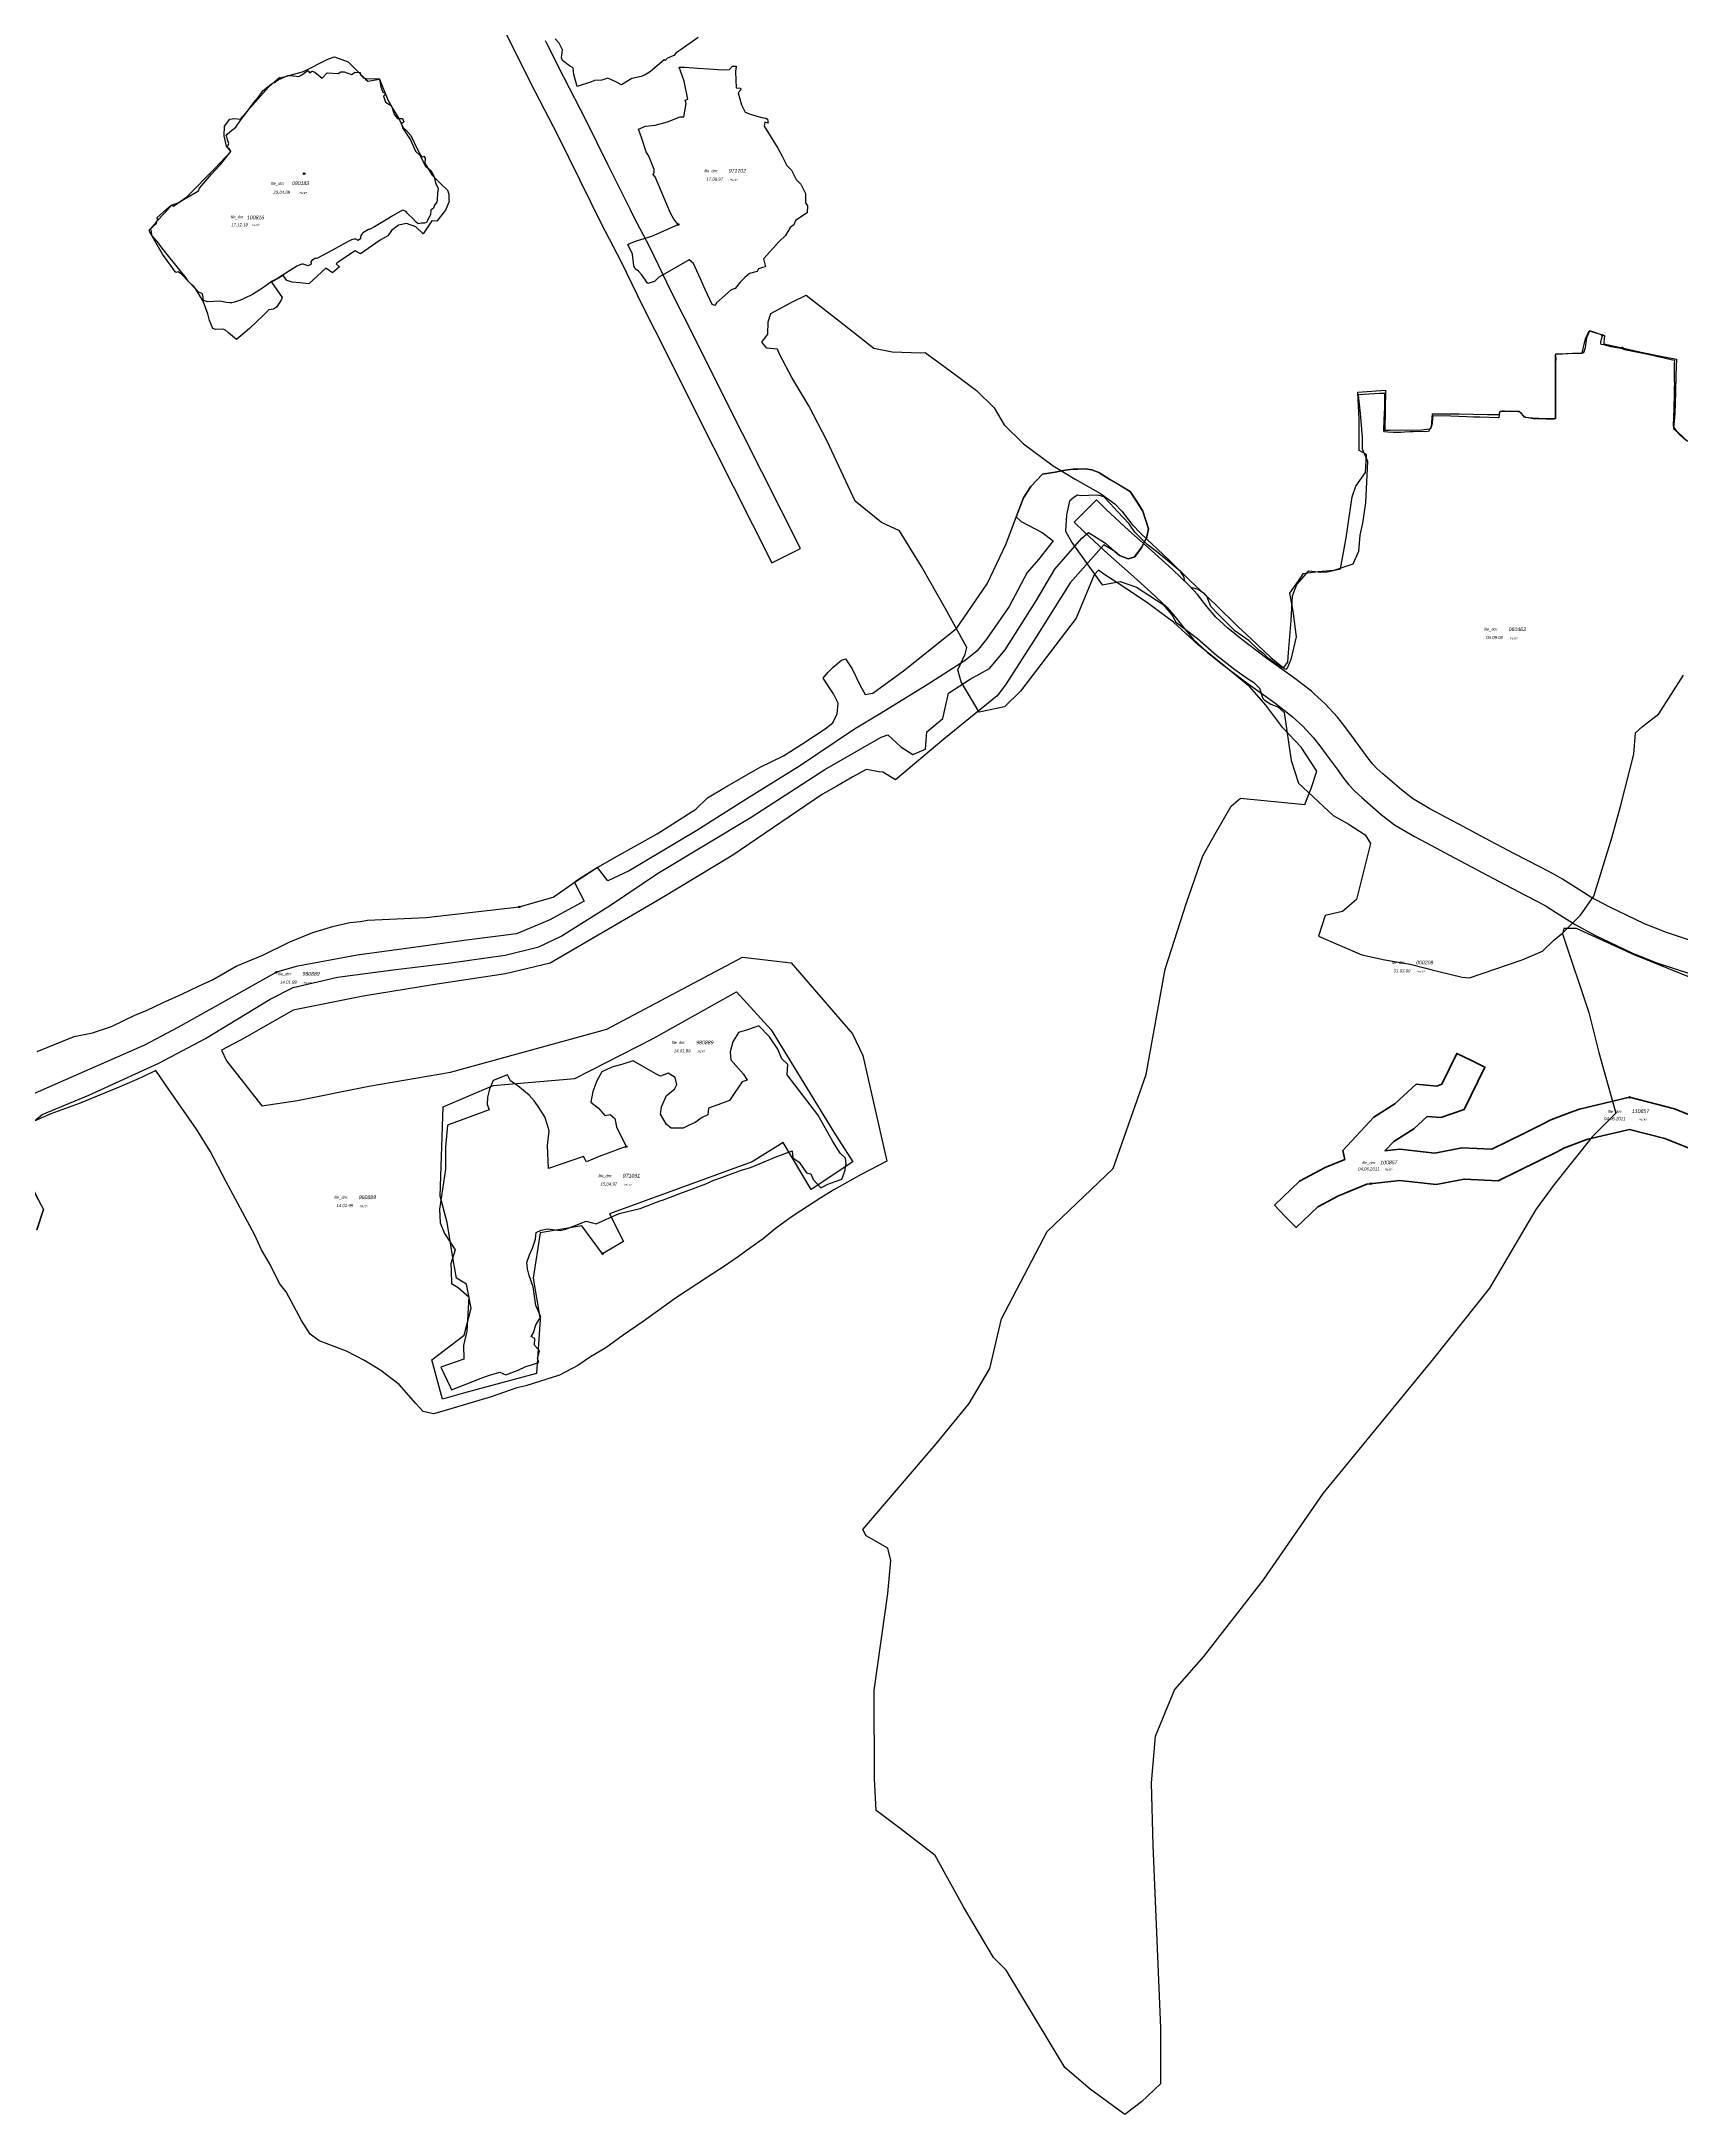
# Model space of a CAD drawing. Header units: metres. Extents: x 116000 to 284092, y 365136 to 804542.
# Drawn here: x 196297 to 201563, y 702776 to 709433 of the extents above; entities that cross this region are included whole.
import ezdxf
from ezdxf.enums import TextEntityAlignment as Align

# ---------------------------------------------------------------- set-up
doc = ezdxf.new("R2010")
doc.units = ezdxf.units.M
doc.header["$LTSCALE"] = 0.075
for name, color, linetype in [('000208', 21, 'Continuous'), ('060463', 6, 'Continuous'), ('090183', 140, 'Continuous'), ('090626', 140, 'Continuous'), ('10', 7, 'Continuous'), ('100685', 62, 'Continuous'), ('100816', 62, 'Continuous'), ('100857', 71, 'Continuous'), ('4', 7, 'Continuous'), ('7', 7, 'Continuous'), ('971081', 5, 'Continuous'), ('971702', 5, 'Continuous'), ('980889', 2, 'Continuous')]:
    doc.layers.add(name, color=color, linetype=linetype)
doc.styles.add('HEBTXT', font='HEBTXT.shx')

# ---------------------------------------------------------------- blocks, each defined once
blk = doc.blocks.new('DM_AREA')
at = {"layer": '10'}
blk.add_circle((0, 0), 2.5, dxfattribs=at)
at = {"layer": '4', "style": 'HEBTXT', "oblique": 10}
blk.add_attdef('DATE', text='', height=10, dxfattribs=at).set_placement((9.9, 86.8), align=Align.RIGHT)
at = {"layer": '4', "style": 'HEBTXT', "oblique": 10, "flags": 8}
blk.add_attdef('DATAtxt', text='', height=6, dxfattribs=at).set_placement((41.8, 89.2), align=Align.MIDDLE)
at = {"layer": '7', "style": 'HEBTXT', "oblique": 10, "flags": 8}
blk.add_attdef('file_txt', text='', height=9, dxfattribs=at).set_placement((-28.4, 117.1), align=Align.MIDDLE)
at = {"layer": '7', "style": 'HEBTXT', "oblique": 10}
blk.add_attdef('FILE_DM', (28.1, 112.6), '', height=12, dxfattribs=at)

msp = doc.modelspace()

# ---------------------------------------------------------------- linework, layer by layer
at = {"layer": '000208', "color": 21, "linetype": 'Continuous', "flags": 128}
msp.add_lwpolyline([(201638.7, 706408.4), (201410.4, 706499.6), (201225.7, 706584.4), (201184.4, 706584.4), (201180, 706567), (201264.8, 706315), (201297.4, 706186.8), (201351.7, 705991.3), (201275.7, 705915.3), (201153.9, 705763.2), (201095.2, 705681.9), (200945.9, 705429.6), (200765.7, 705204.2), (200411.4, 704770.9), (200219.3, 704493.8), (200027.7, 704246.8), (199934.8, 704141.4), (199872.7, 703990.8), (199859.5, 703841.5), (199864.8, 703640.7), (199889.8, 703054.4), (199889.8, 702874.7), (199828.9, 702817.4), (199774.7, 702776.4), (199663.7, 702858.3), (199583, 702927), (199394, 703240.1), (199354, 703280.6), (199257.5, 703443.1), (199166.3, 703608.2), (199053.9, 703695.4), (198976.9, 703753.1), (198971.6, 703854.8), (198970.7, 704137.6), (199013.8, 704449.2), (199023.8, 704555.2), (199013.8, 704595), (198944.2, 704634.8), (198934.2, 704654.7), (199169.7, 704929.8), (199275.9, 705059.1), (199342.2, 705171.8), (199378.7, 705330.9), (199525.7, 705611.6), (199738, 705813.8), (199844.2, 706115.5), (199904.3, 706454.6), (199972.9, 706667.1), (200026, 706817.9), (200063.8, 706886.4), (200116.9, 706977.2), (200146.1, 707002.9), (200353.5, 706982.4), (200374.1, 707037.2), (200391.2, 707090.3), (200341.5, 707167.4), (200283, 707228.5), (200228.1, 707302.2), (200176.7, 707360.5), (200099.5, 707423.9), (200010.4, 707495.8), (199931.5, 707567.8), (199849.2, 707629.5), (199770.4, 707682), (199707.7, 707722.4), (199690.3, 707735.6), (199676.3, 707720), (199619.3, 707581.4), (199440.2, 707346.3), (199388.8, 707296.4), (199307.1, 707279.1), (199249.3, 707376.4), (199239.4, 707415.2), (199262.5, 707465.5), (199267.4, 707487), (199197.9, 707613.7), (199122.8, 707746.5), (199051.8, 707861.2), (198994.1, 707888.4), (198909.4, 707956.7), (198819, 708149.2), (198760.7, 708263.2), (198706.5, 708354), (198666.8, 708428.3), (198660, 708444.3), (198626.2, 708447.7), (198609.7, 708467.5), (198609.7, 708467.5), (198629.1, 708493.5), (198630, 708532.3), (198638.8, 708559.7), (198703.7, 708594.7), (198752.1, 708618.3), (198859.3, 708535), (198969.5, 708448.5), (199028.2, 708436.1), (199119.8, 708433.1), (199134.3, 708434.1), (199230.1, 708363.1), (199299.1, 708311.6), (199355.3, 708256.5), (199388.3, 708201.9), (199450.1, 708141.2), (199544.8, 708070.1), (199615.9, 708027.9), (199697.3, 707981.6), (199742.6, 707947.7), (199765.3, 707925), (199797.6, 707883.4), (199827.5, 707851.5), (199916.1, 707768.1), (199983, 707703.3), (200067.5, 707624), (200139.6, 707553), (200179.8, 707515.9), (200244, 707454.7), (200284.2, 707421.7), (200298.6, 707440.2), (200300.6, 707471.1), (200308.9, 707574.1), (200313, 707653.3), (200327.4, 707689.3), (200365.5, 707732.6), (200404.7, 707728.5), (200424.4, 707730), (200467.7, 707739.3), (200486.2, 707839.1), (200504.8, 707970.9), (200517.1, 708004.8), (200548.2, 708048.7), (200551.3, 708106.3), (200527.6, 708119.7), (200527.6, 708219.6), (200523.5, 708307.1), (200612, 708313.2), (200610, 708184.6), (200626.5, 708184.6), (200728.4, 708185.6), (200753.2, 708188.7), (200759.3, 708193.8), (200761.4, 708209.3), (200763.5, 708237.1), (200850, 708237.1), (200939.6, 708235), (200976.7, 708235), (200979.8, 708245.3), (201015.8, 708245.3), (201041.6, 708245.3), (201050.8, 708235), (201060.1, 708226.8), (201082.8, 708224.7), (201127.1, 708222.7), (201157.6, 708223.6), (201157.6, 708363.6), (201157.6, 708423.3), (201159.3, 708429.6), (201192, 708430.7), (201236.2, 708432.4), (201243.7, 708433), (201247.7, 708451.4), (201254, 708477.8), (201266.1, 708504.2), (201287.9, 708497.3), (201314.9, 708488.7), (201313.2, 708466.9), (201312.6, 708461.7), (201372.3, 708449.1), (201433.2, 708435.3), (201495.8, 708422.1), (201546.2, 708412.4), (201544.5, 708362.5), (201542.7, 708305.4), (201540.8, 708238), (201536.7, 708189.7), (201550.6, 708178.4), (201582.9, 708148.2)], dxfattribs=at)
at = {"layer": '060463', "color": 6, "flags": 128}
msp.add_lwpolyline([(201578.6, 708150.8), (201557.4, 708169.6), (201548.9, 708180.1), (201537.5, 708194), (201536.4, 708198.3), (201538.9, 708255.4), (201540, 708299.8), (201540.5, 708320.2), (201540.7, 708335), (201540.5, 708344.2), (201540, 708356.2), (201540, 708377), (201539.8, 708385.3), (201540.5, 708400.2), (201540.9, 708408.3), (201538.9, 708408.8), (201459.7, 708426.5), (201385, 708441.7), (201377.3, 708444.2), (201373, 708445.5), (201337, 708452.7), (201320.1, 708456.5), (201312.2, 708458.2), (201304.1, 708460.2), (201303.4, 708464.6), (201303.4, 708467.6), (201308.6, 708489.4), (201280.5, 708499), (201267.6, 708503.8), (201263.1, 708493.4), (201257.6, 708481), (201255.2, 708465.7), (201253.7, 708449.9), (201253.6, 708448.9), (201250.4, 708439.5), (201250, 708438.3), (201246.4, 708432.6), (201244.8, 708431.5), (201242.4, 708430.7), (201212.5, 708430.5), (201180.4, 708429.2), (201160.6, 708427.5), (201156.7, 708426.6), (201158.1, 708421.7), (201158.9, 708416.6), (201158, 708400.5), (201157.6, 708342.7), (201158, 708260), (201157.8, 708222.6), (201153.2, 708220.1), (201127, 708219.6), (201086.2, 708221.4), (201058.1, 708226.9), (201049.6, 708237.1), (201043.6, 708242.2), (201031.5, 708245.1), (200993.8, 708245.5), (200987.5, 708245.3), (200982.7, 708244.9), (200980.2, 708244.2), (200978.5, 708242.7), (200978.2, 708238.3), (200976.5, 708226.4), (200975.5, 708224.8), (200973.5, 708224.5), (200915, 708226.7), (200894.7, 708226.6), (200873.3, 708227.7), (200821.8, 708229.2), (200763.7, 708230.6), (200761.4, 708199.9), (200750, 708180.8), (200738.8, 708179.1), (200715.3, 708180), (200701.4, 708179.5), (200690.4, 708179.2), (200673, 708177.9), (200661.6, 708177), (200642.3, 708177.3), (200636.8, 708177.3), (200620.1, 708177.8), (200609.2, 708179.4), (200606.7, 708182.3), (200608.1, 708218.3), (200609.5, 708257.7), (200610.2, 708302.7), (200592.4, 708302.1), (200524.7, 708298), (200530.7, 708237.9), (200537.6, 708161.9), (200537.1, 708124.9), (200553.8, 708085.5), (200548, 707951.5), (200537.8, 707886.1), (200530.1, 707847.7), (200525.2, 707795.4), (200507.2, 707754), (200446.6, 707733.8), (200395.6, 707729.5), (200347, 707723.5), (200339.2, 707711.4), (200303.6, 707661.1), (200314.6, 707604.1), (200325.7, 707520.8), (200307.9, 707448.6), (200297.6, 707422.3), (200292.1, 707416.1), (200263.1, 707432.3), (200237, 707451.4), (200221, 707466.5), (200206.1, 707477.1), (200174.6, 707508), (200128.1, 707540), (200076.3, 707593.2), (200050.8, 707618.6), (200038.7, 707651.9), (200031.5, 707659.3), (200010.6, 707673.4), (199988.1, 707679.7), (199968.2, 707700.4), (199965.3, 707710.3), (199962.3, 707718.1), (199953.5, 707730.4), (199939.7, 707742.2), (199906.5, 707770.1), (199877, 707794.8), (199846.6, 707818.1), (199826.3, 707837.7), (199807.7, 707857.4), (199788.8, 707884), (199751.2, 707923.3), (199728.1, 707949.7), (199707.6, 707971.1), (199689.4, 707975.7), (199658.9, 707974.9), (199634.4, 707973.6), (199623.4, 707976.2), (199612.8, 707969.4), (199597.1, 707957.2), (199587.8, 707913.3), (199584.6, 707860.1), (199604.7, 707824.1), (199662.2, 707744.9), (199702.7, 707687.8), (199760.3, 707699.3), (199813.1, 707681.1), (199898.4, 707625.5), (199929.8, 707587.8), (199937.9, 707569.6), (200008.9, 707515.7), (200069.3, 707462.2), (200128.9, 707415.8), (200168.8, 707387.6), (200188, 707375.2), (200208.1, 707356.1), (200218.1, 707323.2), (200223.3, 707317.7), (200243.5, 707305.1), (200266.8, 707296.2), (200286.9, 707277.8), (200309, 707124.3), (200332.4, 707051.8), (200444.3, 706947.3), (200492.7, 706920.3), (200546.7, 706885.4), (200563.8, 706857.3), (200519.2, 706678.3), (200474, 706638.9), (200418.2, 706626.9), (200397.4, 706560.2), (200536.4, 706500), (200610.5, 706483.6), (200691.5, 706470.2), (200783, 706446.3), (200858.7, 706428.6), (200882.2, 706425.8), (201050.6, 706483.7), (201116.6, 706511.8), (201151.1, 706545.6), (201181.4, 706570.4), (201181.4, 706570.4), (201238.6, 706627.1), (201280.5, 706688.4), (201339.1, 706875.4), (201367, 706975.9), (201409.9, 707144.5), (201415, 707213.2), (201437.1, 707233.3), (201489.9, 707273.6), (201568.6, 707398.2)], dxfattribs=at)
at = {"layer": '090183', "color": 140, "elevation": 60, "flags": 128}
msp.add_lwpolyline([(198405, 709445.1), (198347.1, 709405.2), (198341.5, 709401), (198333.2, 709395.1), (198326.7, 709387.8), (198307.4, 709379.2), (198299.3, 709372.1), (198296.3, 709373.7), (198252.3, 709335.9), (198234.8, 709325.7), (198221.9, 709320.8), (198192.1, 709314.1), (198173.4, 709302.6), (198159.5, 709293.7), (198141.5, 709303), (198115.2, 709314.5), (198096.3, 709308.8), (198072.8, 709307.5), (198063.3, 709303.3), (198016.9, 709288.1), (198005.9, 709326.9), (198004.4, 709348.1), (197992.3, 709354.8), (197970.2, 709371.8), (197966.6, 709380.4), (197969.3, 709405.9), (197958.8, 709427.2), (197946.5, 709441.5)], dxfattribs=at)
at = {"layer": '090183', "color": 140, "elevation": 57.6, "flags": 128}
msp.add_lwpolyline([(196647, 708830.4), (196666.5, 708852.6), (196670.6, 708862.1), (196667.6, 708867), (196699.3, 708895.5), (196714.8, 708906.7), (196738, 708915.6), (196752.9, 708925.9), (196801.2, 708952.9), (196804.5, 708961.9), (196842.9, 709006.2), (196855.4, 709021), (196871.5, 709037.5), (196904.7, 709079.3), (196904.5, 709080.5), (196900.4, 709087.5), (196894.7, 709092.8), (196894.2, 709094.6), (196898.7, 709105.7), (196894.7, 709116.7), (196893.3, 709123.8), (196890.4, 709130), (196893, 709134.8), (196901.2, 709142.2), (196920.5, 709157.7), (196936.6, 709181.3), (196951.6, 709200.7), (196978.9, 709236.8), (196993, 709252.7), (197008.4, 709275.1), (197039.1, 709298.9), (197045.5, 709301.3), (197056.4, 709309.9), (197087.4, 709324), (197091.5, 709323.1), (197104.8, 709322.6), (197123.6, 709320.6), (197133.1, 709325.4), (197152, 709339.6), (197153.9, 709337.4), (197157.5, 709331.6), (197166.2, 709337.7), (197174.2, 709334.3), (197198.2, 709315), (197213.9, 709331.7), (197249.9, 709329.7), (197258.2, 709335.5), (197269, 709335), (197292, 709326.9), (197304.3, 709333.8), (197319.6, 709333.3), (197320.7, 709326.1), (197330.4, 709316.4), (197342.3, 709312.7), (197379.1, 709313.8), (197382.4, 709310.1), (197383.8, 709305.7), (197385.6, 709292.7), (197386.4, 709287.3), (197393, 709269.5), (197400.5, 709267.1), (197401.7, 709263.7), (197394.7, 709256.8), (197401.2, 709237.6), (197419.9, 709227.6), (197422.8, 709219.6), (197429.1, 709198.1), (197439.8, 709185), (197455.9, 709185.7), (197460.8, 709174.7), (197452.9, 709168.5), (197455.8, 709155.1), (197481.3, 709116.9), (197498.2, 709080.4), (197512.7, 709066.4), (197528.9, 709033.6), (197546.5, 709018), (197556.3, 709001.3), (197561.6, 708979), (197570.8, 708960.5), (197568.7, 708945.8), (197567, 708924.1), (197566.3, 708916.8), (197558.9, 708906.9), (197555.8, 708897.4), (197547.5, 708891.1), (197545.7, 708875.9), (197536.7, 708858.8), (197535.1, 708854.9), (197532.2, 708851.7), (197526.9, 708849.2), (197517.1, 708849.5), (197506.6, 708847.2), (197500.3, 708852.7), (197487.3, 708866.1), (197477.5, 708874.6), (197472.5, 708879.9), (197468.2, 708887.2), (197456.2, 708890.8), (197420.7, 708870.7), (197409, 708863), (197382.4, 708847.3), (197365.7, 708838.1), (197349.9, 708828.6), (197347, 708829.3), (197331, 708819.7), (197328.6, 708817.9), (197325.3, 708814.4), (197322.7, 708809.6), (197321.2, 708804), (197321, 708799.5), (197313, 708793.5), (197309.1, 708796.7), (197306.3, 708797.9), (197299.7, 708798.5), (197299.7, 708798.5), (197292.5, 708795.5), (197282.1, 708790.4), (197260.5, 708778.5), (197231.7, 708763.1), (197180.9, 708735.5), (197176.7, 708736.7), (197164.5, 708729.6), (197162, 708725.1), (197162.5, 708717.8), (197152.7, 708712), (197146.9, 708714.7), (197136.9, 708717.6), (197136.9, 708717.6), (197133.1, 708717.6), (197126.6, 708715.8), (197116.8, 708711.1), (197058.4, 708674.1), (197037.6, 708663.3), (197014.1, 708646.4), (196998, 708635.8), (196974.7, 708620.5), (196949.4, 708608.8), (196935.8, 708601.8), (196926.2, 708598.5), (196916.7, 708595.5), (196908.1, 708593.7), (196905.7, 708593.3), (196901.3, 708593.3), (196891.1, 708595.1), (196869.9, 708598.8), (196828.8, 708596.7), (196815.7, 708602.6), (196816.5, 708611.5), (196814.3, 708622.8), (196800.1, 708628.6), (196786.5, 708645.5), (196768.1, 708663.3), (196758.6, 708678.4), (196745.7, 708692.6), (196684.5, 708769.5), (196675.7, 708781.3), (196673.8, 708784.4), (196654, 708807), (196651.2, 708811.3), (196650.2, 708823.4)], close=True, dxfattribs=at)
at = {"layer": '090626', "flags": 128}
for points in [[(197550.6, 709931.4), (197822.7, 709389.1), (197827.8, 709379.2), (197882.4, 709271), (197953.5, 709132.7), (198023.8, 708989.9), (198095.2, 708846.7), (198107, 708823.4), (198157.8, 708725.6), (198226.6, 708584.2), (198303.3, 708431.6), (198367.9, 708302.9), (198455.9, 708128.2), (198641.8, 707758.4), (198733.7, 707804.6), (198547.8, 708174.4), (198459.9, 708349), (198395.3, 708477.8), (198318.9, 708629.9), (198249.8, 708771.9), (198198.8, 708870), (198187.7, 708892.7), (198116.4, 709035.8), (198045.8, 709179.1), (197974.4, 709317.9), (197919.9, 709425.9), (197915.1, 709435.3)], [(201683.7, 706515.6), (201514.8, 706571.8), (201443.4, 706599.4), (201330.3, 706654.1), (201271.9, 706685.4), (201212.2, 706722.6), (201180.6, 706743), (201150.9, 706759.8), (201109.3, 706781.2), (201024.3, 706825.5), (200967.8, 706855.3), (200917.6, 706882.2), (200863.3, 706911.2), (200807.4, 706941.1), (200754.9, 706968.9), (200698.4, 707001.9), (200663.3, 707029.4), (200603.2, 707081.4), (200584.7, 707098.1), (200571.5, 707112.2), (200558.9, 707128.5), (200538.8, 707156.2), (200503, 707204.1), (200481.7, 707233.3), (200457.9, 707263), (200418.5, 707306.2), (200383.2, 707337.7), (200374.8, 707346.2), (200317.2, 707390.4), (200231.5, 707451.9), (200150.6, 707512.5), (200105.5, 707548.6), (200067.5, 707583.8), (200038.6, 707618.3), (200008.6, 707656.9), (199982.1, 707686.4), (199928, 707737.8), (199860.5, 707798.8), (199788.5, 707862.1), (199715.4, 707930.3), (199684.4, 707961.3), (199613, 707889.8), (199645.3, 707857.6), (199720.7, 707787.3), (199793.3, 707723.4), (199859.3, 707663.8), (199909.7, 707615.9), (199931.1, 707592.1), (199960, 707554.9), (199994.2, 707514.1), (200039.4, 707472.2), (200088.4, 707432.6), (200171.5, 707370.2), (200256.7, 707308.9), (200307.5, 707270), (200313.2, 707264.2), (200347, 707234), (200380.7, 707197), (200401.1, 707171.7), (200421.4, 707143.8), (200457.1, 707096.1), (200477.6, 707067.8), (200494.3, 707046.2), (200513.7, 707025.6), (200535.8, 707005.4), (200598.7, 706951), (200641.2, 706917.7), (200705.6, 706880.2), (200759.7, 706851.5), (200815.5, 706821.6), (200869.7, 706792.7), (200920.2, 706765.6), (200977.2, 706735.6), (201062.6, 706690.9), (201102.5, 706670.3), (201127.8, 706655.9), (201157.7, 706636.6), (201220.9, 706597.2), (201284.1, 706563.4), (201402.8, 706506), (201480.4, 706475.9), (201653.1, 706418.8)]]:
    msp.add_lwpolyline(points, dxfattribs=at)
at = {"layer": '100816', "linetype": 'Continuous', "lineweight": -3, "flags": 128}
msp.add_lwpolyline([(196643.8, 708828.4), (196667.2, 708849), (196664.8, 708854), (196695.5, 708884.6), (196714.6, 708907.4), (196721.2, 708903.8), (196763.5, 708934.4), (196853.6, 709025.4), (196905, 709079.8), (196891.2, 709096.5), (196883.9, 709129.9), (196884.7, 709161.1), (196901.4, 709183.6), (196916.7, 709185), (196934.7, 709183.6), (197025.4, 709286.4), (197056.4, 709313.5), (197137.7, 709336.8), (197215.9, 709376.4), (197237.3, 709383.7), (197281.4, 709367.4), (197310.6, 709338.2), (197337, 709311.3), (197344.9, 709304.9), (197381.7, 709311.6), (197409.1, 709245.4), (197427.1, 709213.4), (197444.8, 709185.3), (197458.3, 709155.2), (197466.5, 709148.7), (197482.3, 709131.2), (197504.9, 709084.3), (197518.1, 709061), (197524.7, 709064.4), (197528.3, 709058.1), (197527.7, 709041.5), (197549.9, 709004.4), (197566.1, 708989), (197580.2, 708974.1), (197600.2, 708955), (197604.7, 708942.5), (197605.1, 708923), (197605.6, 708919.2), (197594, 708890.6), (197566.1, 708855.4), (197550.1, 708856.4), (197522.2, 708815.3), (197498.4, 708837.2), (197469.2, 708848.1), (197443.6, 708843.1), (197420.2, 708825.8), (197408.8, 708808.8), (197384.3, 708795.2), (197321, 708751.3), (197304.2, 708760.4), (197253.4, 708727.5), (197243.6, 708718.6), (197254.2, 708708.9), (197231.2, 708690.2), (197209.4, 708704.8), (197155.2, 708654.4), (197126.9, 708658.2), (197102.2, 708659.8), (197088.6, 708664), (197084.4, 708665.7), (197077.6, 708676.5), (197072.9, 708681.8), (197035, 708660), (197069.7, 708610.2), (197066.4, 708602.1), (197051.5, 708579.4), (197042.3, 708573.4), (197027.2, 708571.6), (197010.3, 708555.2), (196964.9, 708510.8), (196923.1, 708476.3), (196897.2, 708497.5), (196887.4, 708506.2), (196879.4, 708508.5), (196855.4, 708508), (196847.5, 708510.7), (196836, 708536.5), (196831, 708558.6), (196816.1, 708598.7), (196792, 708637.5), (196746.3, 708685.6), (196736.1, 708692.7), (196728.6, 708690.7), (196686, 708749.8), (196643.3, 708822.3)], close=True, dxfattribs=at)
at = {"layer": '100857', "lineweight": 80}
msp.add_lwpolyline([(201754.8, 705812), (201508.5, 705910.7), (201395, 705939.8), (201261.6, 705907.8), (201247, 705903.1), (201184.3, 705878.8), (201161, 705866.7), (201102.4, 705837.9), (200973.8, 705774.4), (200864.5, 705780.3), (200774.7, 705762.4), (200657.8, 705775.5), (200552.3, 705764), (200461, 705726.8), (200394.8, 705691.4), (200325.2, 705624.4), (200290.5, 705660.4), (200255.8, 705696.4), (200335.5, 705773), (200418.4, 705817.4), (200481.4, 705843.1), (200474.8, 705871.5), (200574.3, 705979.2), (200621.9, 706008.6), (200642.1, 706021.2), (200710.4, 706084.5), (200776.7, 706078.9), (200793.1, 706084.6), (200841.4, 706183.7), (200886.4, 706161.8), (200931.3, 706139.9), (200864.9, 706003.7), (200789.5, 705977.5), (200746, 705981.1), (200703.2, 705941.4), (200674.7, 705923.6), (200638.4, 705901.2), (200610.5, 705870.9), (200658, 705876.1), (200770.3, 705863.5), (200857.3, 705880.9), (200953.1, 705875.7), (201058.2, 705927.6), (201116, 705956), (201143.1, 705970.1), (201213.6, 705997.4), (201234.7, 706004.1), (201395.7, 706042.8), (201539.6, 706006), (201766.9, 705914.9)], dxfattribs=at)
at = {"layer": '971081', "color": 5, "flags": 128}
msp.add_lwpolyline([(197662.7, 705122.2), (197708.1, 705140.5), (197735.1, 705150), (197768.5, 705160.3), (197787.6, 705151.6), (197827, 705166.1), (197852.4, 705178), (197869.9, 705183.5), (197893.8, 705191.5), (197889.8, 705204.2), (197895.4, 705228.8), (197880.3, 705246.3), (197881.1, 705267.7), (197869.4, 705275.1), (197876.3, 705286.8), (197884.2, 705312.2), (197899.8, 705338.3), (197883.9, 705374.1), (197875.9, 705433.7), (197869.6, 705452.7), (197862.4, 705470.2), (197857.6, 705491.7), (197855.3, 705512.3), (197864, 705537), (197873.5, 705558.4), (197883.1, 705587), (197885.5, 705608.5), (197901.4, 705615.6), (197922, 705620.4), (197962.6, 705614.8), (197980.1, 705619.6), (198046.1, 705645), (198077.9, 705636.3), (198151.2, 705669.2), (198218.8, 705685.9), (198238.4, 705693.2), (198239, 705693.4), (198266, 705703.4), (198266.7, 705703.7), (198268.6, 705704.4), (198289.7, 705712.2), (198290.4, 705712.4), (198315.6, 705721.8), (198316.4, 705722.1), (198346.5, 705733.8), (198387, 705749), (198429.7, 705765), (198456, 705777), (198483, 705786.5), (198509.3, 705796), (198544.2, 705808.7), (198573.7, 705817.5), (198609.4, 705832.6), (198652.4, 705850.8), (198707.6, 705870.6), (198709.2, 705848.4), (198729.8, 705834.9), (198752.9, 705799.9), (198766.8, 705796.6), (198774.4, 705778.5), (198799.6, 705751.8), (198821.4, 705763.8), (198845.1, 705772.1), (198866.6, 705780.1), (198876.1, 705805.5), (198880.9, 705828.5), (198878.5, 705846.8), (198861, 705863.5), (198838, 705900.8), (198789.5, 705985.9), (198691.5, 706114.6), (198692.7, 706148.5), (198674.4, 706166), (198660.9, 706197), (198634.7, 706236.7), (198599.7, 706271.7), (198563.9, 706259.7), (198535.3, 706250.2), (198516.2, 706220.8), (198508.3, 706189), (198509.9, 706162.8), (198551.2, 706117), (198562.3, 706097.5), (198546.1, 706092.4), (198523.1, 706058.3), (198505.6, 706032.8), (198468.2, 706018.5), (198438.8, 706007.4), (198436.4, 705986.8), (198418.1, 705978), (198395.9, 705962.1), (198376.6, 705953.5), (198357.6, 705943.5), (198345.4, 705943.5), (198331.9, 705943.5), (198318.5, 705943.5), (198304, 705955.8), (198283.9, 705988.2), (198287.3, 706011.6), (198304, 706048.4), (198329.7, 706068.5), (198336.4, 706084.2), (198331.9, 706106.5), (198308.5, 706119.9), (198283.9, 706111), (198269.4, 706117.7), (198239.2, 706135.5), (198196.8, 706160.1), (198163, 706149.2), (198128.4, 706139.1), (198096, 706124.6), (198080.3, 706095.6), (198066.9, 706061), (198060.2, 706027.5), (198085.5, 706007.8), (198106, 705983.9), (198123.3, 705987.8), (198138.3, 705974.2), (198142.9, 705948.2), (198174.2, 705884.5), (198087, 705852.2), (198046.8, 705835.4), (198036.7, 705852.2), (197925, 705814.2), (197921.1, 705887.9), (197927.4, 705934.8), (197920.3, 705956.3), (197913.1, 705980.1), (197889.3, 706016.7), (197878.9, 706031.8), (197863, 706049.2), (197826.5, 706079.4), (197802.6, 706095.3), (197793.1, 706115.2), (197746.9, 706096.1), (197735, 706069.1), (197729.2, 706043), (197728.4, 706020.7), (197734.7, 706002.4), (197600.4, 705953.2), (197594, 705882.5), (197594, 705811.7), (197574.9, 705683.8), (197576.5, 705639.3), (197591.3, 705605), (197624.7, 705552.5), (197611.2, 705508), (197612, 705485), (197613.6, 705444.5), (197635, 705431.8), (197669.2, 705401.6), (197662.7, 705292.2), (197651.6, 705245.3), (197653.2, 705201.6), (197579.3, 705176.2), (197609.4, 705113.5), (197613.1, 705103.5), (197662.7, 705122.2)], close=True, dxfattribs=at)
at = {"layer": '971702', "color": 5, "elevation": 71.5, "flags": 128}
msp.add_lwpolyline([(198750, 708945), (198750, 708930), (198750, 708915), (198756.8, 708905), (198754.9, 708882.8), (198718.2, 708858.3), (198712.9, 708843.6), (198700.5, 708835.7), (198686.1, 708810), (198665, 708790.1), (198615, 708735), (198622, 708709.3), (198611.4, 708706.7), (198598.6, 708702.6), (198595.2, 708694.6), (198570.6, 708687.9), (198555, 708675), (198540, 708660), (198524.2, 708639.6), (198511.8, 708635.4), (198463.8, 708593.6), (198459.3, 708584.9), (198450.3, 708587.9), (198427.6, 708636.2), (198412.9, 708670.5), (198401.2, 708696.5), (198390, 708720), (198376.7, 708731.6), (198313.5, 708694.9), (198279.3, 708676.2), (198265, 708661.8), (198243.8, 708655.4), (198223.8, 708684.8), (198213.9, 708695), (198203.1, 708702.9), (198198.5, 708712.4), (198195, 708750), (198180, 708781.4), (198189.9, 708786.3), (198211, 708793.5), (198256.9, 708807.4), (198341.1, 708845.1), (198327, 708862.3), (198317, 708881.9), (198266.8, 708997.9), (198260.8, 709005.4), (198264.2, 709013.3), (198263.8, 709021.2), (198246.8, 709065), (198238.5, 709078.6), (198224.6, 709120.8), (198213.6, 709151.4), (198235.9, 709160.4), (198267.2, 709163.8), (198306.4, 709174.8), (198347.3, 709190.7), (198359.7, 709191.3), (198366.5, 709233.6), (198363.8, 709244.1), (198371.8, 709247.9), (198360, 709305), (198344.2, 709350.5), (198361.9, 709350.5), (198376.3, 709349), (198404.2, 709347.1), (198440.1, 709344.8), (198483.1, 709341.4), (198505.7, 709343), (198515.2, 709353.9), (198526.9, 709353.9), (198525, 709335), (198526.9, 709284.1), (198541.6, 709283), (198542.7, 709277), (198533.7, 709268.3), (198544.6, 709229.1), (198556.1, 709205.4), (198570, 709200), (198593.3, 709193.2), (198609.5, 709188.7), (198622.7, 709186.1), (198628.4, 709183.8), (198629.9, 709171), (198619, 709173.2), (198617.4, 709160.4), (198660.8, 709089.9), (198675, 709065), (198690, 709035), (198705, 709020), (198720, 708990), (198735, 708975)], close=True, dxfattribs=at)
at = {"layer": '980889', "color": 2, "linetype": 'Continuous', "flags": 128}
for points in [[(196273.4, 705965.7), (196298.9, 705987.9), (196449.2, 706049), (196673.2, 706151.8), (196823.2, 706231.9), (197031.3, 706358.2), (197105.4, 706395.2), (197247.3, 706428), (197426.3, 706452.4), (197602.5, 706473.8), (197785.7, 706499.2), (197893.7, 706525.7), (197965.1, 706559.8), (198124, 706659.3), (198274.3, 706760.9), (198575.6, 706942.3), (198811.8, 707095.7), (198993.3, 707198.9), (199014.5, 707206.3), (199055.8, 707168.2), (199095, 707143.8), (199135.2, 707160.8), (199139.4, 707215.8), (199191.3, 707259.2), (199208.8, 707340.6), (199279, 707384.7), (199340.2, 707419.8), (199391.1, 707479.8), (199490.1, 707636.5), (199550.1, 707738.4), (199637.3, 707838), (199658.8, 707856.1), (199713.3, 707821.4), (199743.4, 707795.6), (199758.5, 707782.4), (199786, 707771.9), (199805, 707777.4), (199829.6, 707808.9), (199845.7, 707842), (199851.4, 707867.6), (199833.4, 707924.4), (199792.7, 707987.8), (199727.3, 708026.6), (199691.3, 708049.3), (199669.5, 708057.9), (199647.7, 708060.7), (199624, 708059.8), (199609.8, 708059.8), (199583.3, 708056), (199552, 708050.3), (199511.3, 708043.7), (199473.4, 708003.9), (199449.7, 707967.9), (199426.2, 707906.2), (199442.7, 707891.3), (199510.1, 707856), (199544.8, 707829.2), (199497.7, 707769), (199461.6, 707728.1), (199403.4, 707618.9), (199331.4, 707513.7), (199301.1, 707476.6), (199262.5, 707445.3), (199140.8, 707366.8), (198992.7, 707275.7), (198907.7, 707224.7), (198730.7, 707106.1), (198561.3, 707001.5), (198401.4, 706899.2), (198184, 706770.2), (198115.3, 706737.5), (198082.6, 706780.7), (198017.8, 706740.2), (198007.8, 706732.1), (198039.8, 706672.6), (197927.3, 706611.2), (197822, 706567.4), (197661.3, 706546.9), (197484.1, 706522.7), (197311, 706499.2), (197114.7, 706462.6), (197051, 706444.1), (196880.3, 706348), (196734.2, 706266.6), (196627.5, 706210.4), (196269.6, 706053.1)], [(199234.5, 707547.5), (199333.1, 707691.5), (199393.8, 707819.3), (199426.9, 707908.3), (199449.7, 707967.9), (199473.4, 708003.9), (199511.3, 708043.7), (199552, 708050.3), (199583.3, 708056), (199609.8, 708059.8), (199624, 708059.8), (199647.7, 708060.7), (199669.5, 708057.9), (199691.3, 708049.3), (199727.3, 708026.6), (199759.5, 708008.6), (199792.7, 707987.8), (199816.3, 707952.8), (199833.4, 707924.4), (199851.4, 707867.6), (199845.7, 707842), (199829.6, 707808.9), (199806.9, 707777.6), (199786, 707771.9), (199758.5, 707782.4), (199743.4, 707795.6), (199708.3, 707816.4), (199600, 707694.9), (199489.2, 707518.7), (199391.7, 707367.1), (199365.4, 707331.4), (199194.6, 707192.1), (199039, 707062), (198997.8, 707086.3), (198984.3, 707088), (198969, 707091.4), (198944.9, 707095.3), (198901.9, 707071.5), (198850.6, 707041.3), (198804.8, 707015.6), (198517, 706820.4), (198284, 706679.6), (197929.8, 706473.8), (197786.4, 706439.4), (197553.3, 706403.3), (197329.3, 706367.2), (197105.3, 706322.1), (196949.9, 706233.6), (196875.1, 706194.2), (196891.5, 706160.2), (197004.6, 706015.7), (197119.2, 706032), (197348.3, 706078.4), (197610.1, 706123.4), (198111.9, 706261.3), (198548, 706492.9), (198703.6, 706474.3), (198901.1, 706246.9), (198933.6, 706177.2), (199011.2, 705837.7), (198928.8, 705795.1), (198841.1, 705745.1), (198798.9, 705719.8), (198734.9, 705677.7), (198700.2, 705655.8), (198653, 705620.5), (198613.6, 705588.5), (198574.8, 705559.9), (198534.4, 705531.2), (198489.5, 705500.9), (198435.6, 705465.6), (198332.8, 705398.2), (198228.3, 705322.4), (198164.3, 705278.6), (198108.6, 705238.2), (198059.8, 705209.6), (198019.3, 705181), (197960.3, 705150.7), (197852, 705115.9), (197823.2, 705109.8), (197740.3, 705080.5), (197582.6, 705033.4), (197555.8, 705026.3), (197522.8, 705033.5), (197499.2, 705059.7), (197445.3, 705120.3), (197386.3, 705165.8), (197334.1, 705197.8), (197276.1, 705227.2), (197188.2, 705260.7), (197159.1, 705282), (197131.9, 705325.8), (197083, 705418.4), (197061.1, 705445.3), (197031.5, 705505.3), (197003.8, 705553.1), (196981.9, 705600.3), (196888.7, 705773.7), (196838.1, 705869.7), (196794.3, 705940.4), (196705.4, 706068.2), (196664.4, 706129), (196617.8, 706105.9), (196548, 706076.5), (196421.3, 706023.5), (196327, 705989.1), (196273.4, 705965.7)], [(196282.7, 706189.8), (196402, 706238.3), (196460.5, 706249.6), (196522.2, 706269.6), (196597, 706306.1), (196636.2, 706322.6), (196685.8, 706346.1), (196747.5, 706373.9), (196800.6, 706400), (196846.1, 706420.3), (196922, 706464.1), (197007.9, 706499.5), (197093.9, 706541.6), (197168, 706571.9), (197235.4, 706592.1), (197286.6, 706603.9), (197321.4, 706607.3), (197343.3, 706611.6), (197531.7, 706620.4), (197831, 706653.9), (197940.2, 706685.5), (198014.1, 706736.6), (198077.5, 706778.8), (198142.7, 706815.7), (198273.5, 706888.5), (198398, 706968.1), (198434.9, 707004.5), (198490.7, 707037.8), (198553.8, 707074.2), (198604.1, 707102.6), (198679.4, 707139.4), (198738.7, 707176.4), (198812.8, 707225.3), (198838.1, 707245.5), (198851.6, 707274.1), (198854.9, 707307.8), (198839.5, 707338.5), (198806.7, 707388.9), (198821.9, 707406.5), (198839, 707424), (198865.6, 707445.9), (198878.2, 707450.1), (198899.7, 707418.1), (198924.2, 707367.5), (198941.5, 707336.4), (198966.2, 707340.8), (199064.4, 707412.1), (199234.5, 707547.5)], [(196282.5, 705616.9), (196303.9, 705682.9), (196248.6, 705791.6)], [(196272.7, 705739.8), (196303.9, 705682.9), (196282.5, 705616.9)]]:
    msp.add_lwpolyline(points, dxfattribs=at)
msp.add_lwpolyline([(197586.9, 706012.2), (197747.4, 706080.9), (198009.5, 706103.2), (198260.4, 706231.3), (198528.1, 706381.8), (198639.6, 706259.2), (198840.4, 705930.4), (198901.7, 705835.7), (198767.9, 705746.6), (198678.7, 705897), (198578.3, 705835.7), (198121, 705668.6), (198165.6, 705579.4), (198098.7, 705540.4), (198031.8, 705629.5), (197898, 705607.3), (197875.6, 705462.4), (197898, 705328.7), (197886.8, 705155.9), (197770.4, 705125.2), (197651.4, 705093), (197584.4, 705073.2), (197549.7, 705199.5), (197653.9, 705278.8), (197676.2, 705365.5), (197661.3, 705442.3), (197629.1, 705462.2), (197619.1, 705521.6), (197599.3, 705640.6), (197577, 705724.8)], close=True, dxfattribs=at)

# ---------------------------------------------------------------- block references
at = {"layer": '000208', "color": 7}
ref = msp.add_blockref('DM_AREA', (201372.3, 708449.1), dxfattribs=at)
ref.add_attrib('FILE_DM', '000208', (200709.6, 706469.7), dxfattribs={"layer": '7', "color": 21, "height": 12, "style": 'HEBTXT', "oblique": 10})
ref.add_attrib('DATE', '31.03.00', dxfattribs={"layer": '4', "color": 21, "height": 10, "style": 'HEBTXT', "oblique": 10}).set_placement((200691.4, 706443.8), align=Align.RIGHT)
ref.add_attrib('file_txt', 'file_dm:', dxfattribs={"layer": '7', "color": 21, "height": 9, "style": 'HEBTXT', "oblique": 10}).set_placement((200653.1, 706474.2), align=Align.MIDDLE)
ref.add_attrib('DATAtxt', ': \x8a‰˜€\x9a', dxfattribs={"layer": '4', "color": 21, "height": 6, "style": 'HEBTXT', "oblique": 10}).set_placement((200723.3, 706446.3), align=Align.MIDDLE)
at = {"layer": '060463', "color": 7}
ref = msp.add_blockref('DM_AREA', (201308.6, 708489.4), dxfattribs=at)
ref.add_attrib('FILE_DM', '060463', (201006.7, 707539.5), dxfattribs={"layer": '7', "color": 6, "height": 12, "style": 'HEBTXT', "oblique": 10})
ref.add_attrib('DATE', '04.09.06', dxfattribs={"layer": '4', "color": 6, "height": 10, "style": 'HEBTXT', "oblique": 10}).set_placement((200988.5, 707513.7), align=Align.RIGHT)
ref.add_attrib('file_txt', 'file_dm:', dxfattribs={"layer": '7', "color": 6, "height": 9, "style": 'HEBTXT', "oblique": 10}).set_placement((200950.2, 707544.1), align=Align.MIDDLE)
ref.add_attrib('DATAtxt', ': \x8a‰˜€\x9a', dxfattribs={"layer": '4', "color": 6, "height": 6, "style": 'HEBTXT', "oblique": 10}).set_placement((201020.4, 707516.2), align=Align.MIDDLE)
at = {"layer": '090183', "color": 140}
ref = msp.add_blockref('DM_AREA', (197140.3, 709008.4), dxfattribs=at)
ref.add_attrib('FILE_DM', '090183', (197100.4, 708971.6), dxfattribs={"layer": '7', "color": 140, "height": 12, "style": 'HEBTXT', "oblique": 10})
ref.add_attrib('DATE', '23.04.09', dxfattribs={"layer": '4', "color": 140, "height": 10, "style": 'HEBTXT', "oblique": 10}).set_placement((197094.7, 708943.5), align=Align.RIGHT)
ref.add_attrib('file_txt', 'file_dm:', dxfattribs={"layer": '7', "color": 140, "height": 9, "style": 'HEBTXT', "oblique": 10}).set_placement((197055.2, 708975.9), align=Align.MIDDLE)
ref.add_attrib('DATAtxt', ': \x8a‰˜€\x9a', dxfattribs={"layer": '4', "color": 140, "height": 6, "style": 'HEBTXT', "oblique": 10}).set_placement((197134.2, 708946.3), align=Align.MIDDLE)
at = {"layer": '100685'}
ref = msp.add_blockref('DM_AREA', (197060.7, 709314.7), dxfattribs=at)
ref.add_attrib('FILE_DM', '100816', (196956, 708861.8), dxfattribs={"layer": '7', "color": 62, "height": 12, "style": 'HEBTXT', "oblique": 10})
ref.add_attrib('DATE', '17.12.10', dxfattribs={"layer": '4', "color": 62, "height": 10, "style": 'HEBTXT', "oblique": 10}).set_placement((196959.3, 708839.3), align=Align.RIGHT)
ref.add_attrib('file_txt', 'file_dm:', dxfattribs={"layer": '7', "color": 62, "height": 9, "style": 'HEBTXT', "oblique": 10}).set_placement((196925.2, 708868), align=Align.MIDDLE)
ref.add_attrib('DATAtxt', ': \x8a‰˜€\x9a', dxfattribs={"layer": '4', "color": 62, "height": 6, "style": 'HEBTXT', "oblique": 10}).set_placement((196981.4, 708843.2), align=Align.MIDDLE)
at = {"layer": '100857', "color": 7}
ref = msp.add_blockref('DM_AREA', (201395.7, 706042.8), dxfattribs=at)
ref.add_attrib('FILE_DM', '110857', (201402.6, 705992.1), dxfattribs={"layer": '7', "color": 71, "height": 12, "style": 'HEBTXT', "oblique": 10})
ref.add_attrib('DATE', '04.06.2011', dxfattribs={"layer": '4', "color": 71, "height": 10, "style": 'HEBTXT', "oblique": 10}).set_placement((201382.1, 705969), align=Align.RIGHT)
ref.add_attrib('file_txt', 'file_dm:', dxfattribs={"layer": '7', "color": 71, "height": 9, "style": 'HEBTXT', "oblique": 10}).set_placement((201348.2, 705995.8), align=Align.MIDDLE)
ref.add_attrib('DATAtxt', ': \x8a‰˜€\x9a', dxfattribs={"layer": '4', "color": 71, "height": 6, "style": 'HEBTXT', "oblique": 10}).set_placement((201436, 705971), align=Align.MIDDLE)
at = {"layer": '100857'}
ref = msp.add_blockref('DM_AREA', (200564.6, 705765.4), dxfattribs=at)
ref.add_attrib('FILE_DM', '100857', (200594.5, 705827.5), dxfattribs={"layer": '7', "color": 71, "height": 12, "style": 'HEBTXT', "oblique": 10})
ref.add_attrib('DATE', '04.06.2011', dxfattribs={"layer": '4', "color": 71, "height": 10, "style": 'HEBTXT', "oblique": 10}).set_placement((200592.7, 705807.5), align=Align.RIGHT)
ref.add_attrib('file_txt', 'file_dm:', dxfattribs={"layer": '7', "color": 71, "height": 9, "style": 'HEBTXT', "oblique": 10}).set_placement((200558.9, 705831.5), align=Align.MIDDLE)
ref.add_attrib('DATAtxt', ': \x8a‰˜€\x9a', dxfattribs={"layer": '4', "color": 71, "height": 6, "style": 'HEBTXT', "oblique": 10}).set_placement((200618.7, 705810.3), align=Align.MIDDLE)
at = {"layer": '971081', "color": 7}
ref = msp.add_blockref('DM_AREA', (198174.2, 705884.5, 20.2), dxfattribs=at)
ref.add_attrib('FILE_DM', '971081', (198162.8, 705785, 20.2), dxfattribs={"layer": '7', "color": 5, "height": 12, "style": 'HEBTXT', "oblique": 10})
ref.add_attrib('DATE', '15.04.97', dxfattribs={"layer": '4', "color": 5, "height": 10, "style": 'HEBTXT', "oblique": 10}).set_placement((198144.7, 705759.2, 20.2), align=Align.RIGHT)
ref.add_attrib('file_txt', 'file_dm:', dxfattribs={"layer": '7', "color": 5, "height": 9, "style": 'HEBTXT', "oblique": 10}).set_placement((198106.4, 705789.6, 20.2), align=Align.MIDDLE)
ref.add_attrib('DATAtxt', ': \x8a‰˜€\x9a', dxfattribs={"layer": '4', "color": 5, "height": 6, "style": 'HEBTXT', "oblique": 10}).set_placement((198176.6, 705761.7, 20.2), align=Align.MIDDLE)
at = {"layer": '971702', "color": 7}
ref = msp.add_blockref('DM_AREA', (198341.1, 708845.1, 71.5), dxfattribs=at)
ref.add_attrib('FILE_DM', '971702', (198502.8, 709011.7, 71.5), dxfattribs={"layer": '7', "color": 5, "height": 12, "style": 'HEBTXT', "oblique": 10})
ref.add_attrib('DATE', '17.09.97', dxfattribs={"layer": '4', "color": 5, "height": 10, "style": 'HEBTXT', "oblique": 10}).set_placement((198484.7, 708985.9, 71.5), align=Align.RIGHT)
ref.add_attrib('file_txt', 'file_dm:', dxfattribs={"layer": '7', "color": 5, "height": 9, "style": 'HEBTXT', "oblique": 10}).set_placement((198446.4, 709016.2, 71.5), align=Align.MIDDLE)
ref.add_attrib('DATAtxt', ': \x8a‰˜€\x9a', dxfattribs={"layer": '4', "color": 5, "height": 6, "style": 'HEBTXT', "oblique": 10}).set_placement((198516.6, 708988.3, 71.5), align=Align.MIDDLE)
at = {"layer": '980889', "color": 7}
ref = msp.add_blockref('DM_AREA', (197831, 706653.9), dxfattribs=at)
ref.add_attrib('FILE_DM', '980889', (197315, 705715.7), dxfattribs={"layer": '7', "color": 2, "height": 12, "style": 'HEBTXT', "oblique": 10})
ref.add_attrib('DATE', '14.01.99', dxfattribs={"layer": '4', "color": 2, "height": 10, "style": 'HEBTXT', "oblique": 10}).set_placement((197296.8, 705689.9), align=Align.RIGHT)
ref.add_attrib('file_txt', 'file_dm:', dxfattribs={"layer": '7', "color": 2, "height": 9, "style": 'HEBTXT', "oblique": 10}).set_placement((197258.5, 705720.3), align=Align.MIDDLE)
ref.add_attrib('DATAtxt', ': \x8a‰˜€\x9a', dxfattribs={"layer": '4', "color": 2, "height": 6, "style": 'HEBTXT', "oblique": 10}).set_placement((197328.7, 705692.4), align=Align.MIDDLE)
ref = msp.add_blockref('DM_AREA', (197051, 706444.1), dxfattribs=at)
ref.add_attrib('FILE_DM', '980889', (197134.1, 706433.4), dxfattribs={"layer": '7', "color": 2, "height": 12, "style": 'HEBTXT', "oblique": 10})
ref.add_attrib('DATE', '14.01.99', dxfattribs={"layer": '4', "color": 2, "height": 10, "style": 'HEBTXT', "oblique": 10}).set_placement((197116, 706407.5), align=Align.RIGHT)
ref.add_attrib('file_txt', 'file_dm:', dxfattribs={"layer": '7', "color": 2, "height": 9, "style": 'HEBTXT', "oblique": 10}).set_placement((197077.7, 706437.9), align=Align.MIDDLE)
ref.add_attrib('DATAtxt', ': \x8a‰˜€\x9a', dxfattribs={"layer": '4', "color": 2, "height": 6, "style": 'HEBTXT', "oblique": 10}).set_placement((197147.8, 706410), align=Align.MIDDLE)
ref = msp.add_blockref('DM_AREA', (198098.7, 705540.4), dxfattribs=at)
ref.add_attrib('FILE_DM', '980889', (198398.4, 706212.8), dxfattribs={"layer": '7', "color": 2, "height": 12, "style": 'HEBTXT', "oblique": 10})
ref.add_attrib('DATE', '14.01.99', dxfattribs={"layer": '4', "color": 2, "height": 10, "style": 'HEBTXT', "oblique": 10}).set_placement((198380.2, 706187), align=Align.RIGHT)
ref.add_attrib('file_txt', 'file_dm:', dxfattribs={"layer": '7', "color": 2, "height": 9, "style": 'HEBTXT', "oblique": 10}).set_placement((198341.9, 706217.3), align=Align.MIDDLE)
ref.add_attrib('DATAtxt', ': \x8a‰˜€\x9a', dxfattribs={"layer": '4', "color": 2, "height": 6, "style": 'HEBTXT', "oblique": 10}).set_placement((198412.1, 706189.4), align=Align.MIDDLE)

doc.saveas('drawing.dxf')
